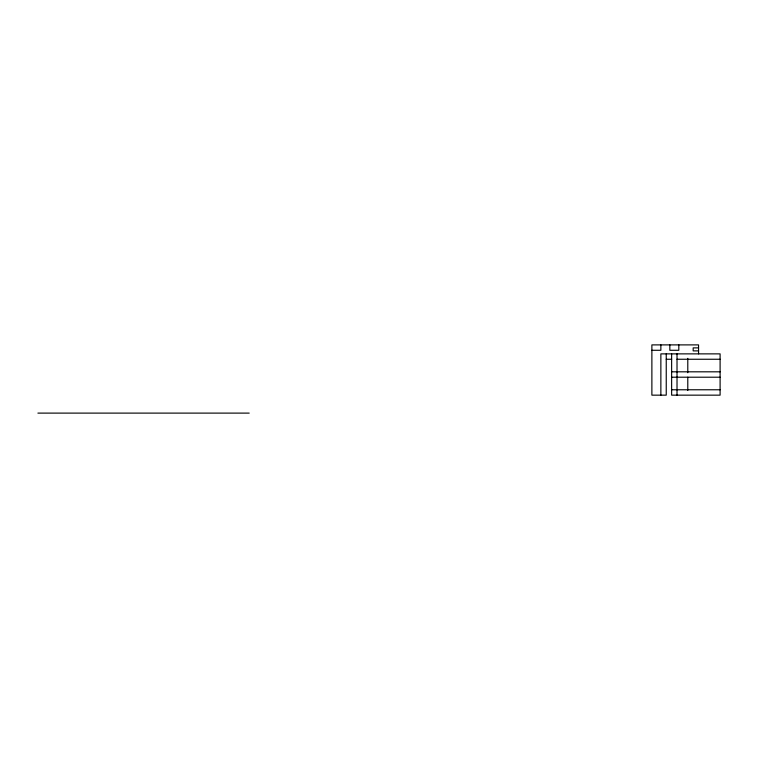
<?xml version="1.0" encoding="UTF-8"?>
<svg xmlns="http://www.w3.org/2000/svg" width="758" height="758" viewBox="0 0 758 758"><rect width="100%" height="100%" fill="white"/><g stroke="black" fill="none" stroke-linecap="round" stroke-linejoin="round"><path stroke-width="1.14" d="M698.554 347.884L693.172 347.884L693.172 350.878L698.554 350.878M651.88 350.281L660.862 350.281L660.862 344.89M666.244 359.254L671.635 359.254M677.017 359.254L720.1 359.254M671.635 371.818L720.1 371.818M671.635 377.209L720.1 377.209M671.635 389.773L720.1 389.773M37.9 413.11L249.202 413.11M698.554 353.872L698.554 344.89L651.88 344.89L651.88 395.155L666.244 395.155L666.244 353.872M687.79 358.354L687.79 372.746M687.79 377.209L687.79 390.436M678.808 344.89L678.808 350.281L669.835 350.281L669.835 344.89M677.017 353.872L677.017 395.155M671.635 353.872L671.635 395.155L720.1 395.155L720.1 353.872L660.862 353.872L660.862 395.155"/></g></svg>
